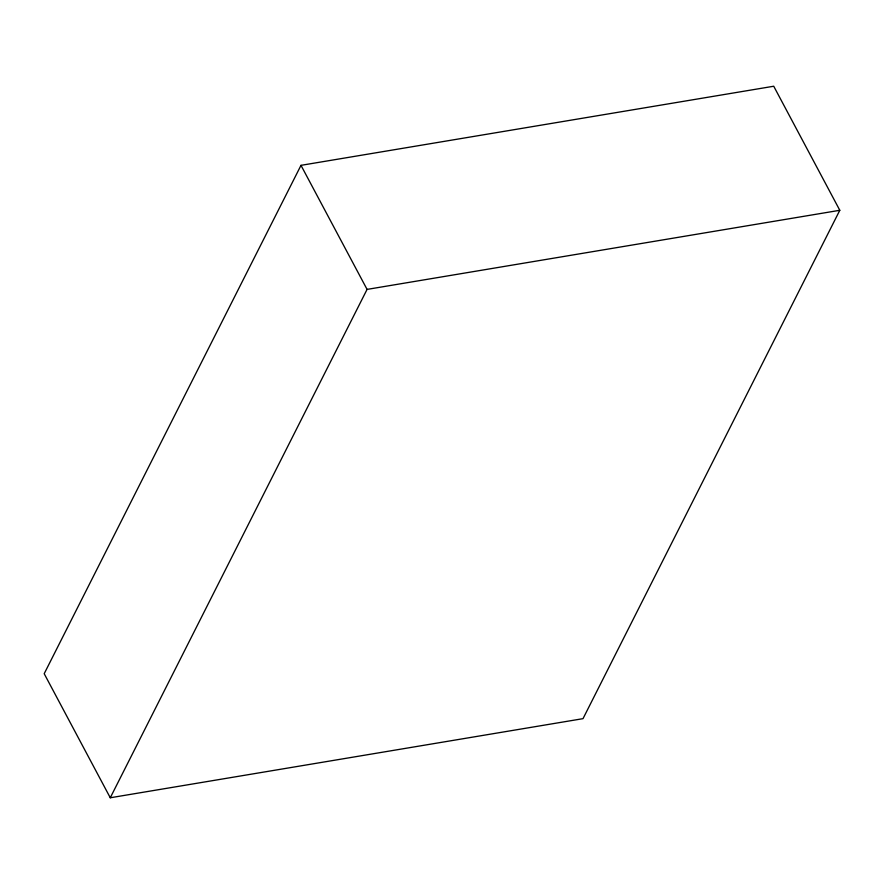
<?xml version="1.0" encoding="UTF-8"?>
<svg xmlns="http://www.w3.org/2000/svg" width="884" height="884" viewBox="0 0 884 884"><rect width="100%" height="100%" fill="white"/><g stroke="black" fill="none" stroke-linecap="round" stroke-linejoin="round"><path stroke-width="1.33" d="M300.991 165.341L44.2 673.707L110.268 797.766L583.009 718.659L839.8 210.293L773.732 86.234L300.991 165.341L367.07 289.399L110.268 797.766M367.07 289.399L839.8 210.293"/></g></svg>
